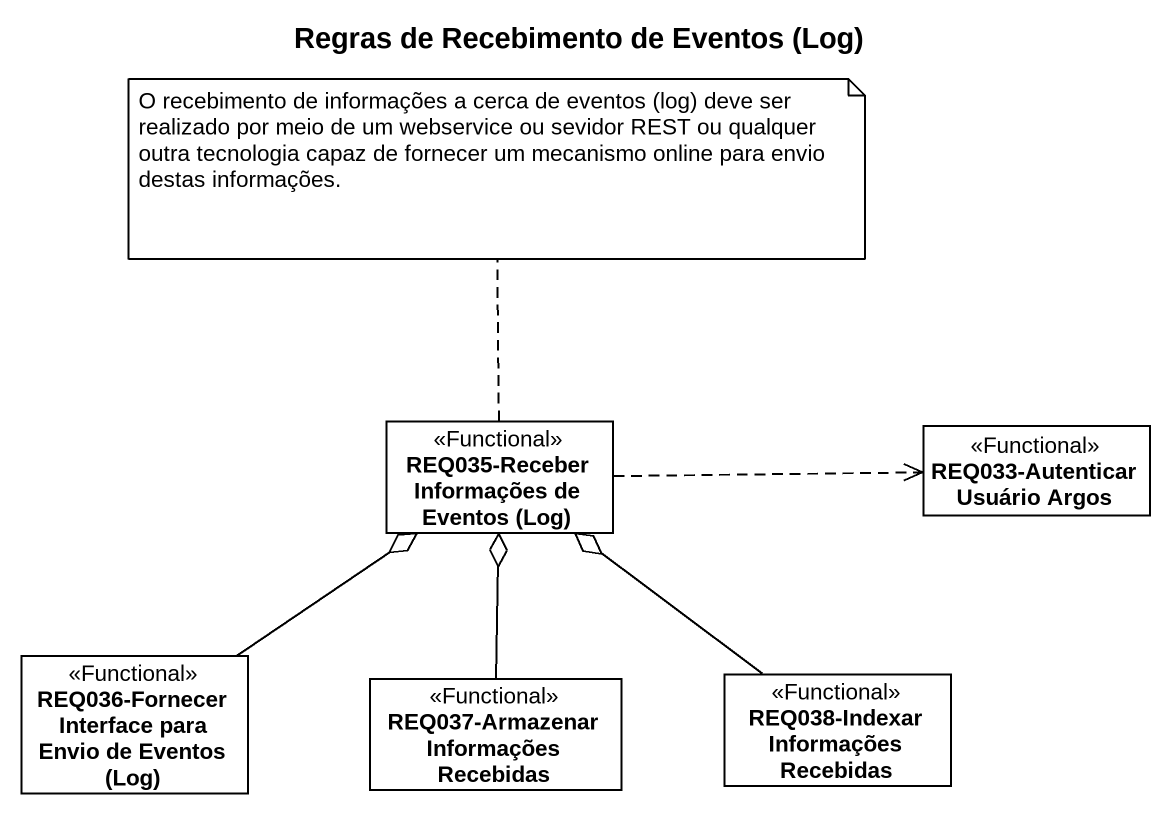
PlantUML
@startuml
title Regras de Recebimento de Eventos (Log)
hide circle
hide empty members
class "REQ035-Receber Informações de Eventos (Log)" as REQ035_Receber_Informações <<Functional>>
class "REQ033-Autenticar Usuário Argos" as REQ033_Autenticar_Usuário <<Functional>>
class "REQ036-Fornecer Interface para Envio de Eventos (Log)" as REQ036_Fornecer_Interface <<Functional>>
class "REQ037-Armazenar Informações Recebidas" as REQ037_Armazenar <<Functional>>
class "REQ038-Indexar Informações Recebidas" as REQ038_Indexar_Informações <<Functional>>
REQ035_Receber_Informações .right.> REQ033_Autenticar_Usuário
REQ036_Fornecer_Interface -up-o REQ035_Receber_Informações
REQ037_Armazenar -up-o REQ035_Receber_Informações
REQ038_Indexar_Informações -up-o REQ035_Receber_Informações
note top of REQ035_Receber_Informações : O recebimento de informações a cerca de eventos (log) deve ser realizado por meio de um webservice ou sevidor REST ou qualquer outra tecnologia capaz de fornecer um mecanismo online para envio destas informações.
@enduml
